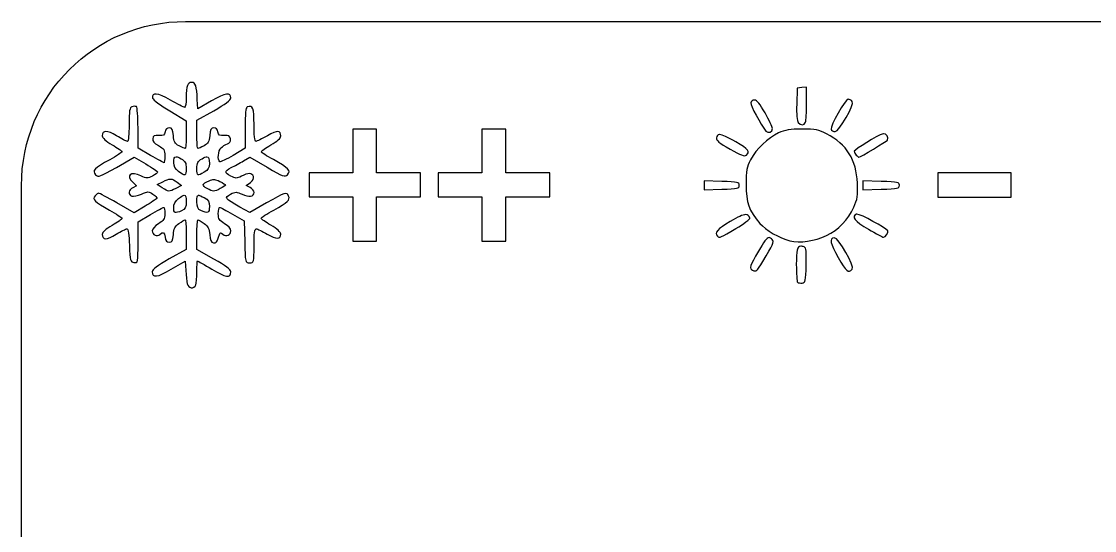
# Model space of a CAD drawing. Extents: x 100 to 384, y 603 to 745.
# Drawn here: x 100.1 to 209.2, y 693 to 744.8 of the extents above; entities that cross this region are included whole.
import ezdxf

# ---------------------------------------------------------------- set-up
doc = ezdxf.new("R2010")
doc.units = 0
doc.layers.add('Layer_1', color=7, linetype='CONTINUOUS')

msp = doc.modelspace()

# ---------------------------------------------------------------- linework, layer by layer
at = {"layer": 'Layer_1', "color": 7}
for points in [[(116.804781, 744.782706), (225.144811, 744.782706)], [(117.423218, 738.586494), (117.423351, 738.586366)], [(117.423351, 738.586366), (117.423351, 738.584867)], [(179.9546, 738.113221), (179.478524, 738.059023), (179.002454, 738.003351), (178.952649, 736.383231)], [(179.954614, 736.469663), (179.9546, 738.113221)], [(119.443292, 736.724676), (118.042897, 735.90876), (117.99451, 736.838935)], [(115.186541, 735.684466), (116.86379, 734.688371), (116.86379, 733.279187)], [(117.952081, 733.304375), (117.952081, 734.738343), (119.671809, 735.709535)], [(113.248559, 731.159552), (111.962415, 731.900781), (111.962415, 733.96182)], [(122.851993, 733.9489), (122.851993, 731.890791), (121.639099, 731.165692)], [(109.762211, 729.951171), (111.578621, 730.988289), (112.765144, 730.295416)], [(115.842793, 731.0308), (115.842787, 731.032268)], [(122.680604, 730.607681), (123.32514, 730.994406), (125.099062, 729.955828)], [(100.108647, 619.746554), (100.108647, 728.086572)], [(111.435063, 728.443987), (111.815929, 728.089495), (111.435063, 727.885882)], [(114.433634, 727.860909), (113.91069, 728.205049), (114.470257, 728.493619)], [(115.268564, 728.760294), (115.270064, 728.760294)], [(115.940962, 728.438034), (116.380409, 728.099649), (115.813514, 727.806682)], [(123.366186, 727.893247), (122.973608, 728.104173), (123.395482, 728.422044)], [(169.55714, 728.571336), (169.55714, 728.126025), (169.55714, 727.680713), (171.333995, 727.730518)], [(171.333995, 728.521529), (169.55714, 728.571336)], [(185.674813, 728.571336), (185.674813, 728.126025), (185.674813, 727.680713), (187.536628, 727.730518)], [(187.536628, 728.521529), (185.674813, 728.571336)], [(118.135298, 727.11364), (118.135298, 727.115139)], [(120.320821, 727.789076), (120.320821, 727.790576)], [(112.677248, 725.993473), (111.569828, 725.33429), (109.819344, 726.333321)], [(125.039038, 726.341958), (123.323706, 725.351726), (122.315893, 725.914225)], [(111.962401, 722.321016), (111.962401, 724.412812), (113.219235, 725.146693)], [(121.581958, 725.196504), (122.761159, 724.510959), (122.812466, 722.38254)], [(185.080042, 725.201915), (185.080085, 725.202054)], [(116.86229, 723.112027), (116.86229, 721.61496), (115.138168, 720.645231)], [(119.676217, 720.636446), (117.952095, 721.609104), (117.952095, 723.109105)], [(115.350576, 719.597883), (116.771474, 720.422592), (116.819776, 719.476302)]]:
    msp.add_lwpolyline(points, dxfattribs=at)
for points in [[(116.804781, 744.782706)], [(174.665047, 736.790485)], [(184.195327, 736.876905)], [(133.794442, 733.844665), (133.794442, 729.394472), (129.369149, 729.394472), (129.369149, 726.956972), (133.794442, 726.956972), (133.794442, 722.456972), (136.23194, 722.456972), (136.23194, 726.956972), (140.70704, 726.956972), (140.70704, 729.394472), (136.23194, 729.394472), (136.23194, 733.844665)], [(146.9297, 733.844665), (146.9297, 729.394472), (142.50441, 729.394472), (142.50441, 726.956972), (146.9297, 726.956972), (146.9297, 722.456972), (149.3672, 722.456972), (149.3672, 726.956972), (153.842292, 726.956972), (153.842292, 729.394472), (149.3672, 729.394472), (149.3672, 733.844665)], [(179.522473, 733.84183)], [(171.115753, 733.280777)], [(187.794488, 733.36576)], [(118.97754, 731.032274)], [(193.322767, 729.38139), (193.322767, 726.920453), (200.756849, 726.920453), (200.756849, 729.38139)], [(115.268593, 728.760217)], [(119.6763, 728.716314)], [(116.670404, 727.119675)], [(118.10308, 727.115153)], [(173.756849, 725.149329)], [(176.146004, 722.811444)], [(182.774517, 722.805446)], [(179.383309, 721.939717)]]:
    msp.add_lwpolyline(points, close=True, dxfattribs=at)
for points in [[(100.108647, 728.086572), (100.108647, 737.336231), (107.555122, 744.782706), (116.804781, 744.782706)], [(117.423351, 738.584867), (116.986215, 738.584867), (116.862313, 738.242515), (116.862313, 737.027739)], [(117.99451, 736.838935), (117.925061, 738.22555), (117.80697, 738.586494), (117.423218, 738.586494)], [(115.258317, 736.791897), (113.958808, 737.544336), (113.330494, 737.615954), (113.447772, 736.998429)], [(113.447772, 736.998429), (113.481533, 736.821831), (114.258291, 736.235303), (115.186541, 735.684466)], [(116.705585, 736.044829), (116.618278, 736.044829), (115.968095, 736.381154), (115.258317, 736.791897)], [(116.862313, 737.027739), (116.862313, 736.486821), (116.790908, 736.044829), (116.705585, 736.044829)], [(121.395923, 737.004455), (121.403293, 737.621765), (120.846773, 737.541794), (119.443292, 736.724676)], [(119.671809, 735.709535), (120.828444, 736.362561), (121.393344, 736.786979), (121.395923, 737.004455)], [(174.665047, 736.790465), (174.479944, 736.790465), (174.3044, 736.667186), (174.275399, 736.516553)], [(175.740245, 735.491169), (175.218727, 736.40918), (174.90282, 736.790485), (174.665047, 736.790485)], [(184.195327, 736.876894), (183.896495, 736.876894), (182.329347, 734.142433), (182.449227, 733.830018)], [(184.601083, 736.658637), (184.50102, 736.779081), (184.318214, 736.876905), (184.195327, 736.876905)], [(111.344261, 736.116608), (111.10873, 736.025332), (111.055683, 735.691181), (111.055683, 734.300201)], [(111.7969, 736.125395), (111.705625, 736.180954), (111.503004, 736.176702), (111.344261, 736.116608)], [(111.962415, 733.96182), (111.962415, 735.095438), (111.888176, 736.06928), (111.7969, 736.125395)], [(123.079048, 736.0905), (122.916339, 736.030973), (122.851993, 735.429787), (122.851993, 733.9489)], [(123.760205, 734.306323), (123.760205, 736.017168), (123.650532, 736.300996), (123.079048, 736.0905)], [(174.275399, 736.516553), (174.230923, 736.285275), (175.29965, 734.307557), (175.831064, 733.638135)], [(178.952649, 736.383231), (178.920334, 735.337383), (178.97476, 734.676457), (179.103538, 734.519951)], [(179.850611, 734.552181), (179.908438, 734.702956), (179.954614, 735.565649), (179.954614, 736.469663)], [(182.852062, 733.586862), (183.283999, 733.588886), (184.856652, 736.350676), (184.601083, 736.658637)], [(176.482919, 733.906208), (176.479801, 734.062793), (176.146364, 734.776316), (175.740245, 735.491169)], [(179.103538, 734.519951), (179.371128, 734.197674), (179.72047, 734.213075), (179.850611, 734.552181)], [(109.784186, 733.157626), (108.823595, 733.748734), (108.332532, 733.751082), (108.332532, 733.163579)], [(111.055683, 734.300201), (111.055683, 733.301909), (110.982095, 732.595119), (110.876958, 732.595124)], [(114.717798, 733.550182), (114.670176, 733.214044), (114.560135, 733.150389), (114.083515, 733.186899)], [(115.139673, 733.957407), (114.901761, 733.957407), (114.75589, 733.816667), (114.717798, 733.550182)], [(115.558617, 733.185431), (115.512951, 733.81803), (115.437322, 733.957407), (115.139673, 733.957407)], [(119.676206, 733.959153), (119.378755, 733.959153), (119.303096, 733.820369), (119.257257, 733.187183)], [(120.096612, 733.551928), (120.058883, 733.819008), (119.914515, 733.959153), (119.676206, 733.959153)], [(120.732355, 733.188645), (120.255934, 733.152957), (120.14443, 733.216708), (120.096612, 733.551928)], [(123.944769, 732.596851), (123.83365, 732.596851), (123.760205, 733.270927), (123.760205, 734.306323)], [(126.481876, 733.144796), (126.481876, 733.730153), (126.140009, 733.733229), (125.118105, 733.156418)], [(177.095225, 733.446326), (176.003833, 732.945849), (174.862446, 731.847124), (174.268077, 730.726112)], [(175.831064, 733.638135), (176.048198, 733.36462), (176.490119, 733.546406), (176.482919, 733.906208)], [(179.522473, 733.84183), (178.26287, 733.842411), (177.795014, 733.767222), (177.095225, 733.446326)], [(181.99806, 733.361366), (181.194545, 733.783317), (180.891006, 733.841206), (179.522473, 733.84183)], [(182.449227, 733.830018), (182.50113, 733.695004), (182.682292, 733.586068), (182.852062, 733.586862)], [(108.332532, 733.163579), (108.332532, 732.927056), (108.657814, 732.627442), (109.330084, 732.248048)], [(110.876958, 732.595124), (110.777746, 732.595124), (110.287009, 732.848258), (109.784186, 733.157626)], [(113.453634, 732.867565), (113.415905, 732.610208), (113.58896, 732.403434), (114.043969, 732.158575)], [(114.083515, 733.186899), (113.626142, 733.222587), (113.494907, 733.154868), (113.453634, 732.867565)], [(116.138696, 732.141003), (115.703147, 732.366215), (115.604853, 732.544713), (115.558617, 733.185431)], [(116.86379, 733.279187), (116.86379, 732.503934), (116.817755, 731.870011), (116.76418, 731.870011)], [(118.05169, 731.871757), (117.996131, 731.871757), (117.952081, 732.51582), (117.952081, 733.304375)], [(119.257257, 733.187183), (119.211647, 732.546652), (119.111471, 732.367964), (118.675715, 732.142749)], [(120.40276, 731.937668), (120.553563, 732.088471), (120.843986, 732.263692), (121.048758, 732.328784)], [(121.365167, 732.840015), (121.319501, 733.160279), (121.202827, 733.224759), (120.732355, 733.188645)], [(121.048758, 732.328784), (121.301552, 732.408154), (121.403066, 732.573527), (121.365167, 732.840015)], [(125.118105, 733.156418), (124.57362, 732.849052), (124.045965, 732.596851), (123.944769, 732.596851)], [(125.484321, 732.23513), (126.134175, 732.606987), (126.481876, 732.924139), (126.481876, 733.144796)], [(170.806669, 732.967299), (170.765566, 732.680408), (171.038117, 732.448922), (172.182163, 731.802745)], [(171.063006, 733.279306), (170.905116, 733.265133), (170.833881, 733.158096), (170.806669, 732.967299)], [(171.11573, 733.280805), (171.097305, 733.281347), (171.079418, 733.28082), (171.063006, 733.279306)], [(172.763705, 732.5337), (171.886394, 733.035677), (171.391116, 733.272647), (171.115753, 733.280777)], [(173.835972, 731.186048), (174.262303, 731.539877), (174.062716, 731.790465), (172.763705, 732.5337)], [(185.126961, 728.351597), (185.030867, 730.721665), (184.058819, 732.279169), (181.99806, 733.361366)], [(187.735876, 733.356972), (187.192307, 733.214815), (184.819411, 731.774517), (184.813509, 731.583048)], [(185.279355, 730.985389), (185.40578, 730.985389), (188.120069, 732.609782), (188.194394, 732.730017)], [(187.794439, 733.36576), (187.774597, 733.36426), (187.755435, 733.362075), (187.735876, 733.356972)], [(188.194394, 732.730017), (188.353701, 732.987544), (188.08509, 733.384188), (187.794488, 733.36576)], [(110.329106, 731.54346), (110.329106, 731.466074), (109.766951, 731.0988), (109.079597, 730.727544)], [(109.330084, 732.248048), (109.879135, 731.93811), (110.329106, 731.621443), (110.329106, 731.54346)], [(114.043969, 732.158575), (114.607706, 731.854984), (114.685571, 731.726493), (114.685571, 731.114147)], [(116.76418, 731.870011), (116.708593, 731.870011), (116.427407, 731.992382), (116.138696, 732.141003)], [(118.675715, 732.142749), (118.387001, 731.99393), (118.106651, 731.871757), (118.05169, 731.871757)], [(120.278262, 730.529955), (120.028048, 730.684726), (120.113087, 731.647964), (120.40276, 731.937668)], [(124.486761, 731.540786), (124.486087, 731.608279), (124.93527, 731.921014), (125.484321, 732.23513)], [(125.733345, 730.739526), (125.048767, 731.112372), (124.487558, 731.473333), (124.486761, 731.540786)], [(172.182163, 731.802745), (173.256523, 731.195949), (173.664927, 731.044103), (173.835972, 731.186048)], [(184.813509, 731.583048), (184.810391, 731.482957), (184.901128, 731.307804), (185.015676, 731.193395)], [(109.079597, 730.727544), (107.520746, 729.885614), (107.255463, 729.601478), (107.654306, 729.202643)], [(112.765144, 730.295416), (113.41777, 729.913635), (113.954083, 729.541471), (113.956061, 729.469244)], [(114.609404, 730.416881), (114.567707, 730.416881), (113.956152, 730.75159), (113.248559, 731.159552)], [(114.685571, 731.114147), (114.685571, 730.730582), (114.651074, 730.416881), (114.609404, 730.416881)], [(115.592295, 730.402381), (115.592295, 730.835943), (115.652305, 731.031392), (115.842793, 731.0308)], [(116.091808, 729.530802), (115.758643, 729.779428), (115.592295, 730.069217), (115.592295, 730.402381)], [(115.842787, 731.032268), (115.957874, 731.03199), (116.11874, 730.959956), (116.343765, 730.827181)], [(116.343765, 730.827181), (116.76939, 730.575777), (116.862313, 730.397163), (116.862313, 729.834018)], [(117.952155, 729.834024), (117.952155, 730.397364), (118.044876, 730.57578), (118.470705, 730.827187)], [(118.470705, 730.827187), (118.700283, 730.962116), (118.863451, 731.035449), (118.97754, 731.032274)], [(119.222175, 730.33647), (119.222175, 729.904292), (119.097054, 729.696745), (118.694829, 729.459023)], [(118.977545, 731.032268), (119.168033, 731.026882), (119.222175, 730.813093), (119.222175, 730.33647)], [(121.639099, 731.165692), (120.971991, 730.766265), (120.360013, 730.479555), (120.278262, 730.529955)], [(121.445745, 729.923607), (121.770173, 730.0883), (122.326019, 730.395366), (122.680604, 730.607681)], [(127.161561, 729.205826), (127.559211, 729.603485), (127.290594, 729.89204), (125.733345, 730.739526)], [(174.268077, 730.726112), (173.864908, 729.965687), (173.808607, 729.657244), (173.806648, 728.212436)], [(185.015676, 731.193395), (185.129912, 731.079017), (185.248457, 730.985389), (185.279355, 730.985389)], [(107.654306, 729.202643), (107.919403, 728.937547), (108.098643, 729.000901), (109.762211, 729.951171)], [(112.25831, 729.082658), (111.234813, 729.570796), (110.684412, 729.143263), (111.435063, 728.443987)], [(113.421393, 729.060548), (112.935643, 728.809342), (112.825015, 728.811666), (112.25831, 729.082658)], [(113.956061, 729.469244), (113.958312, 729.397783), (113.716675, 729.213333), (113.421393, 729.060548)], [(116.862313, 729.834018), (116.862313, 729.048444), (116.781951, 729.016271), (116.091808, 729.530802)], [(118.694829, 729.459023), (117.978707, 729.035977), (117.952155, 729.049238), (117.952155, 729.834024)], [(121.400362, 729.057881), (120.708839, 729.415451), (120.715957, 729.555318), (121.445745, 729.923607)], [(122.479957, 729.053345), (121.99896, 728.804718), (121.889489, 728.804605), (121.400362, 729.057881)], [(123.703101, 729.034353), (123.562219, 729.403824), (123.170091, 729.410394), (122.479957, 729.053345)], [(125.099062, 729.955828), (126.720023, 729.006746), (126.898155, 728.942321), (127.161561, 729.205826)], [(114.470257, 728.493619), (114.826034, 728.678154), (115.057468, 728.768353), (115.268593, 728.760217)], [(115.270064, 728.760294), (115.48116, 728.752073), (115.670302, 728.645576), (115.940962, 728.438034)], [(118.990743, 727.80078), (118.411135, 728.115089), (118.455715, 728.28324), (119.200224, 728.591788)], [(119.200224, 728.591788), (119.391732, 728.671669), (119.535817, 728.713735), (119.6763, 728.716314)], [(119.676283, 728.716357), (119.696409, 728.716725), (119.716336, 728.716133), (119.736349, 728.714857)], [(119.736349, 728.714857), (119.897073, 728.704369), (120.060431, 728.641043), (120.292991, 728.520032)], [(120.292991, 728.520032), (120.602733, 728.359308), (120.855489, 728.192809), (120.855489, 728.147965)], [(120.855489, 728.147965), (120.855489, 728.102356), (120.61531, 727.941263), (120.320821, 727.789076)], [(123.395482, 728.422044), (123.664348, 728.624835), (123.77552, 728.845645), (123.703101, 729.034353)], [(173.109387, 728.126022), (173.109387, 728.446867), (172.9782, 728.475814), (171.333995, 728.521529)], [(171.333995, 727.730518), (172.978288, 727.776269), (173.109387, 727.805211), (173.109387, 728.126022)], [(173.806648, 728.212436), (173.804397, 726.365299), (174.087136, 725.562309), (175.204108, 724.257363)], [(184.757825, 725.905307), (185.133501, 726.7252), (185.180287, 727.036676), (185.126961, 728.351597)], [(189.399912, 728.126022), (189.399912, 728.448075), (189.267789, 728.475814), (187.536628, 728.521529)], [(187.536628, 727.730518), (189.267664, 727.776184), (189.399912, 727.803935), (189.399912, 728.126022)], [(107.605959, 727.061352), (107.291857, 726.682751), (107.524066, 726.448915), (109.051764, 725.611158)], [(107.951664, 727.332344), (107.886183, 727.332344), (107.730193, 727.210568), (107.605959, 727.061352)], [(109.819344, 726.333321), (108.85716, 726.882965), (108.01734, 727.332344), (107.951664, 727.332344)], [(111.435063, 727.885882), (110.988011, 727.646581), (110.934235, 727.186059), (111.335454, 727.03188)], [(111.335454, 727.03188), (111.490226, 726.972324), (111.9316, 727.065471), (112.313971, 727.236938)], [(112.313971, 727.236938), (112.969973, 727.532994), (113.034586, 727.532439), (113.481451, 727.240056)], [(113.481451, 727.240056), (113.741785, 727.069411), (113.91666, 726.867808), (113.869636, 726.791811)], [(115.813514, 727.806682), (115.104336, 727.439987), (115.069791, 727.442002), (114.433634, 727.860909)], [(116.071282, 726.773978), (116.363971, 727.004151), (116.551154, 727.124437), (116.670404, 727.119675)], [(116.670419, 727.119675), (116.823206, 727.113722), (116.86377, 726.901435), (116.86377, 726.453173)], [(117.952191, 726.451583), (117.952191, 726.916462), (117.954442, 727.109904), (118.10308, 727.115153)], [(118.10304, 727.115139), (118.112961, 727.115491), (118.124016, 727.11498), (118.135298, 727.11364)], [(118.135298, 727.115139), (118.242448, 727.102667), (118.413235, 727.013716), (118.686076, 726.873457)], [(118.686076, 726.873457), (119.123212, 726.647451), (119.222212, 726.479977), (119.222212, 725.965254)], [(120.320821, 727.790576), (119.67355, 727.455844), (119.627898, 727.455512), (118.990743, 727.80078)], [(122.315893, 725.914225), (120.785811, 726.769848), (120.704865, 726.882851), (121.369603, 727.226725)], [(121.369603, 727.226725), (121.883332, 727.492416), (121.981079, 727.492105), (122.556127, 727.217938)], [(122.556127, 727.217938), (123.234352, 726.894502), (123.76023, 726.978127), (123.76023, 727.411317)], [(123.76023, 727.411317), (123.76023, 727.560136), (123.58247, 727.77776), (123.366186, 727.893247)], [(127.283173, 727.037762), (127.112528, 727.481449), (126.903906, 727.417443), (125.039038, 726.341958)], [(125.762669, 725.612471), (127.214368, 726.408167), (127.442707, 726.622053), (127.283173, 727.037762)], [(113.869636, 726.791811), (113.822014, 726.716409), (113.286427, 726.356398), (112.677248, 725.993473)], [(113.219235, 725.146693), (113.910562, 725.550503), (114.522531, 725.880583), (114.580071, 725.880583)], [(114.580071, 725.880583), (114.637586, 725.880583), (114.685549, 725.591789), (114.685549, 725.238981)], [(115.592281, 725.865772), (115.592281, 726.223538), (115.749831, 726.520584), (116.071282, 726.773978)], [(116.400878, 725.544967), (115.714312, 725.232249), (115.592281, 725.280608), (115.592281, 725.865772)], [(116.86377, 726.453173), (116.86377, 725.882496), (116.779864, 725.717602), (116.400878, 725.544967)], [(118.360882, 725.556563), (118.042209, 725.709351), (117.952191, 725.906699), (117.952191, 726.451583)], [(119.222212, 725.965254), (119.222212, 725.294962), (119.062338, 725.218642), (118.360882, 725.556563)], [(120.128845, 725.240446), (120.128845, 725.593252), (120.191179, 725.880586), (120.266524, 725.880586)], [(120.266524, 725.880586), (120.341925, 725.880586), (120.933493, 725.573319), (121.581958, 725.196504)], [(181.973157, 723.022495), (183.222119, 723.627057), (184.158635, 724.596514), (184.757825, 725.905307)], [(109.051764, 725.611158), (109.753801, 725.226409), (110.327641, 724.845161), (110.327641, 724.763013)], [(110.327641, 724.763013), (110.327641, 724.681658), (109.879132, 724.359574), (109.330081, 724.049629)], [(114.685549, 725.238981), (114.685549, 724.698269), (114.585968, 724.538279), (114.049803, 724.22238)], [(120.764591, 724.223849), (120.22903, 724.539742), (120.128845, 724.699928), (120.128845, 725.240446)], [(124.485321, 724.774578), (124.485321, 724.84998), (125.060632, 725.227722), (125.762669, 725.612471)], [(125.484352, 724.065596), (124.935299, 724.379709), (124.485321, 724.698978), (124.485321, 724.774578)], [(173.756849, 725.149329), (173.459375, 725.140542), (172.983869, 724.917399), (172.199713, 724.459388)], [(172.756355, 723.722573), (173.580591, 724.20768), (174.226484, 724.689578), (174.191907, 724.793372)], [(174.191907, 724.793372), (174.111687, 725.034175), (173.988125, 725.156243), (173.756849, 725.149329)], [(185.050746, 725.197518), (184.459949, 724.970803), (184.853511, 724.466563), (186.243126, 723.668224)], [(185.080085, 725.202054), (185.068179, 725.202232), (185.057974, 725.200554), (185.050746, 725.197518)], [(188.208952, 723.498304), (188.017019, 723.808766), (185.451216, 725.196515), (185.080042, 725.201915)], [(109.330081, 724.049629), (108.657811, 723.670234), (108.331058, 723.372094), (108.331058, 723.135566)], [(109.737309, 723.147188), (110.234177, 723.452961), (110.730413, 723.702359), (110.840332, 723.702359)], [(110.840332, 723.702359), (110.967324, 723.702359), (111.060414, 723.093772), (111.093749, 722.023651)], [(114.049803, 724.22238), (113.672194, 723.999549), (113.414066, 723.705636), (113.414066, 723.497287)], [(115.557131, 723.107631), (115.600785, 723.708082), (115.724092, 723.954373), (116.129883, 724.242892)], [(116.129883, 724.242892), (116.414229, 724.445286), (116.69584, 724.610565), (116.755367, 724.610565)], [(116.755367, 724.610565), (116.814923, 724.610565), (116.864303, 723.935707), (116.86229, 723.112027)], [(117.952095, 723.109105), (117.952095, 723.934366), (118.001531, 724.610568), (118.059018, 724.610568)], [(118.059018, 724.610568), (118.118574, 724.610568), (118.400165, 724.444826), (118.684511, 724.241424)], [(118.684511, 724.241424), (119.089301, 723.953305), (119.213807, 723.707762), (119.257262, 723.109105)], [(121.400328, 723.498749), (121.400328, 723.707294), (121.142205, 724.001213), (120.764591, 724.223849)], [(123.760222, 721.978237), (123.760222, 723.238464), (123.822017, 723.701415), (123.987277, 723.699434)], [(123.987277, 723.699434), (124.112285, 723.697934), (124.614831, 723.460615), (125.104955, 723.172088)], [(126.481904, 723.164717), (126.481904, 723.37485), (126.119316, 723.702274), (125.484352, 724.065596)], [(172.199713, 724.459388), (170.886095, 723.692072), (170.542477, 723.299746), (170.88575, 722.956456)], [(170.88575, 722.956456), (171.081624, 722.760582), (171.211558, 722.813363), (172.756355, 723.722573)], [(175.204108, 724.257363), (175.799727, 723.56152), (177.196034, 722.751506), (178.271495, 722.479037)], [(186.243126, 723.668224), (187.026599, 723.218151), (187.715571, 722.847597), (187.775354, 722.844986)], [(108.331058, 723.135566), (108.331058, 722.555957), (108.782476, 722.559821), (109.737309, 723.147188)], [(113.414066, 723.497287), (113.414066, 723.075426), (113.901843, 722.846871), (114.188964, 723.134001)], [(114.188964, 723.134001), (114.512995, 723.458032), (114.657324, 723.377696), (114.719238, 722.839567)], [(114.719238, 722.839567), (114.760936, 722.48061), (114.877922, 722.341522), (115.13965, 722.341522)], [(115.13965, 722.341522), (115.4365, 722.341522), (115.511686, 722.479995), (115.557131, 723.107631)], [(119.257262, 723.109105), (119.296947, 722.55172), (119.398031, 722.328446), (119.630801, 722.284398)], [(119.630801, 722.284398), (119.924082, 722.228811), (119.993329, 722.323176), (120.240176, 723.132541)], [(120.240176, 723.132541), (120.299732, 723.328982), (120.36884, 723.335304), (120.58295, 723.158904)], [(120.58295, 723.158904), (120.936747, 722.865231), (121.400328, 723.058245), (121.400328, 723.498749)], [(125.104955, 723.172088), (126.044308, 722.619068), (126.481904, 722.617214), (126.481904, 723.164717)], [(176.146004, 722.811436), (175.908461, 722.796412), (175.622519, 722.401044), (175.057625, 721.433018)], [(175.520517, 720.388585), (176.552841, 722.087972), (176.669354, 722.364038), (176.460951, 722.615145)], [(176.460951, 722.615145), (176.351533, 722.747041), (176.25388, 722.818247), (176.146004, 722.811444)], [(178.271495, 722.479037), (179.239754, 722.233755), (180.826821, 722.467414), (181.973157, 723.022495)], [(182.754011, 722.803983), (182.254833, 722.70786), (182.351441, 722.239115), (183.165633, 720.791283)], [(182.774421, 722.805483), (182.767618, 722.805755), (182.759964, 722.805214), (182.754011, 722.803983)], [(184.601177, 719.59451), (184.857599, 719.903509), (183.205083, 722.788316), (182.774517, 722.805446)], [(187.775354, 722.844986), (187.970944, 722.836199), (188.306235, 723.340902), (188.208952, 723.498304)], [(111.093749, 722.023651), (111.143327, 720.439004), (111.168527, 720.341116), (111.55371, 720.28635)], [(111.55371, 720.28635), (111.956919, 720.228835), (111.962401, 720.255453), (111.962401, 722.321016)], [(122.812466, 722.38254), (122.864057, 720.254438), (122.864284, 720.254123), (123.311976, 720.254123)], [(123.311976, 720.254123), (123.756854, 720.254123), (123.760222, 720.265745), (123.760222, 721.978237)], [(175.057625, 721.433018), (174.197511, 719.959037), (174.095286, 719.63337), (174.452647, 719.489177)], [(179.383311, 721.939759), (178.998222, 721.954783), (178.916023, 721.500313), (178.916023, 720.077944)], [(179.70118, 721.86063), (179.57759, 721.908111), (179.472084, 721.93623), (179.383309, 721.939717)], [(179.917974, 720.003203), (179.958481, 721.45188), (179.920222, 721.776458), (179.70118, 721.86063)], [(115.138168, 720.645231), (113.887477, 719.941603), (113.414054, 719.578928), (113.414054, 719.323943)], [(117.952123, 719.36058), (117.952123, 719.951508), (117.981831, 720.435773), (118.019475, 720.435773)], [(118.019475, 720.435773), (118.057204, 720.435773), (118.711979, 720.059978), (119.47553, 719.600814)], [(121.400331, 719.318086), (121.400331, 719.565126), (120.909637, 719.940557), (119.676217, 720.636446)], [(174.452647, 719.489177), (174.851654, 719.328169), (174.901941, 719.370292), (175.520517, 720.388585)], [(183.165633, 720.791283), (183.948814, 719.398602), (184.23815, 719.157042), (184.601177, 719.59451)], [(113.414054, 719.323943), (113.414054, 718.691159), (113.908003, 718.760707), (115.350576, 719.597883)], [(116.819776, 719.476302), (116.845571, 718.955824), (116.907877, 718.346134), (116.957483, 718.121322)], [(117.840779, 717.999744), (117.90229, 718.158484), (117.952123, 718.769665), (117.952123, 719.36058)], [(119.47553, 719.600814), (120.875046, 718.759681), (121.400331, 718.682927), (121.400331, 719.318086)], [(178.916023, 720.077944), (178.916023, 719.150899), (178.970165, 718.3379), (179.037601, 718.27033)], [(179.51514, 718.197055), (179.840812, 718.243713), (179.872702, 718.386919), (179.917974, 720.003203)], [(179.037601, 718.27033), (179.105094, 718.202667), (179.320584, 718.169247), (179.51514, 718.197055)], [(116.957483, 718.121322), (117.064633, 717.647275), (117.673305, 717.563194), (117.840779, 717.999744)]]:
    msp.add_open_spline(points, degree=3, dxfattribs=at)

doc.saveas('drawing.dxf')
